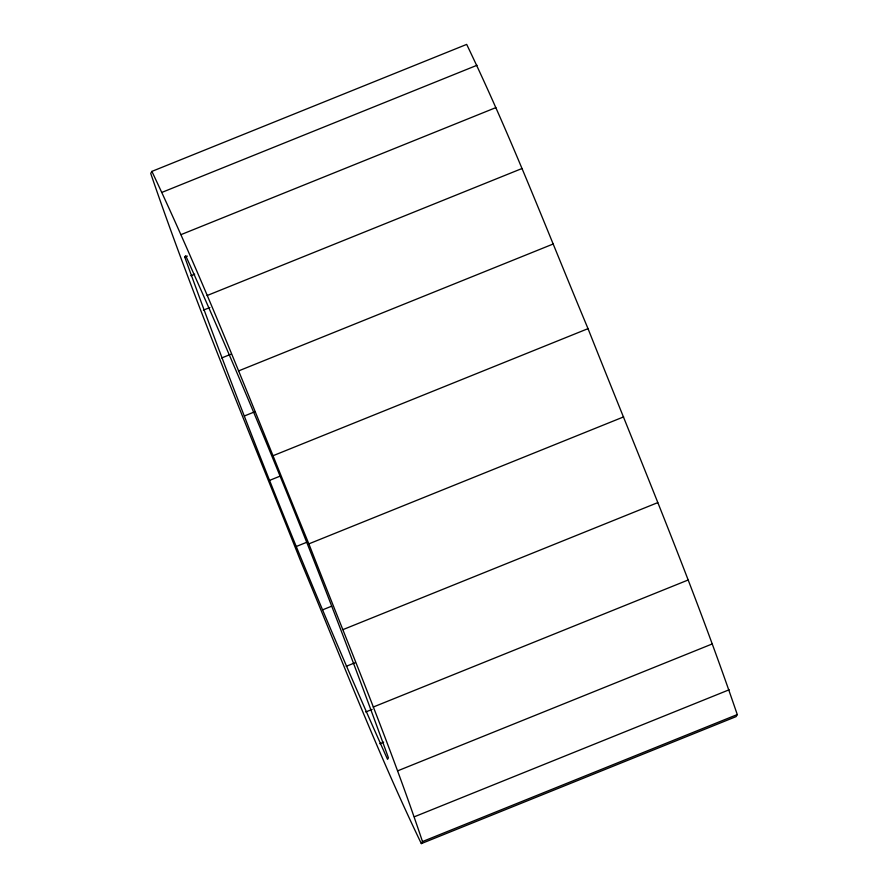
<?xml version="1.0" encoding="UTF-8"?>
<svg xmlns="http://www.w3.org/2000/svg" width="888" height="888" viewBox="0 0 888 888"><rect width="100%" height="100%" fill="white"/><g stroke="black" fill="none" stroke-linecap="round" stroke-linejoin="round"><path stroke-width="1.33" d="M151.892 171.395L150.727 173.426C195.282 303.985 249.095 431.191 299.978 559.351C339.749 654.356 376.634 750.76 421.323 843.6L736.108 716.605L737.273 714.574C692.718 584.015 638.905 456.809 588.023 328.649C548.251 233.644 511.366 137.24 466.677 44.4L151.892 171.395C209.524 293.195 257.564 419.314 308.858 543.867C347.497 642.779 388.744 740.825 422.488 841.558L421.323 843.6M184.782 257.154L185.659 255.622C259.596 420.268 326.995 588.134 388.433 757.83L387.557 759.362C313.619 594.716 246.22 426.862 184.782 257.154L187.357 256.121M162.249 192.252L477.034 65.268M181.063 234.61L495.859 107.615M190.842 275.746L194.705 274.192M207.082 295.549L521.866 168.565M203.441 310.123L209.857 307.537M221.689 357.953L230.691 354.323M238.517 370.94L553.302 243.956M244.378 415.984L254.656 411.832M273.227 455.644L588.023 328.649M269.93 480.242L280.208 476.09M296.625 546.353L306.904 542.213M308.858 543.867L623.642 416.883M322.644 609.823L331.635 606.193M342.968 629.614L657.753 502.63M346.198 666.322L355.189 662.692M373.226 707.048L688.011 580.053M365.701 711.987L372.116 709.401M379.798 743.722L383.66 742.168M397.591 770.873L712.376 643.889M414.396 816.76L729.181 689.765M422.488 841.558L737.273 714.574"/></g></svg>
